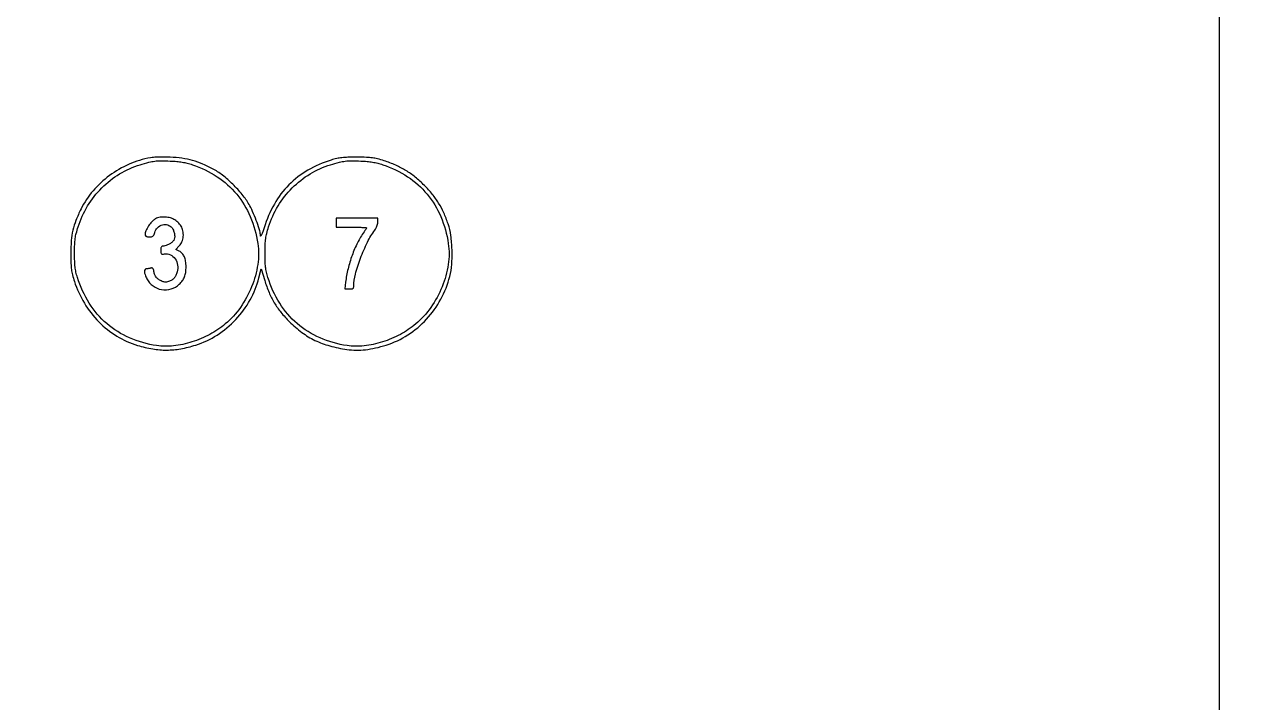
# Model space of a CAD drawing. Extents: x 0 to 1066, y 0 to 761.
# Drawn here: x 297.9 to 380.2, y 461.6 to 507.1 of the extents above; entities that cross this region are included whole.
import ezdxf

# ---------------------------------------------------------------- set-up
doc = ezdxf.new("R2010")
doc.units = 0
doc.header["$MEASUREMENT"] = 0

msp = doc.modelspace()

# ---------------------------------------------------------------- linework, layer by layer
for points in [[(183.390323, 95.266879, 0.000001), (192.989143, 95.254457, 0.000118)], [(352.558836, 95.240684, -0.000004), (375.624384, 95.211821, -0.198594)], [(479.458836, 95.240684, -0.000004), (502.524384, 95.211821, -0.198594)], [(733.258836, 95.240684, -0.000004), (756.324384, 95.211821, -0.198594)], [(289.192229, 95.24091, -0.000004), (312.172908, 95.212432, -0.198597)], [(393.551703, 95.267421, -0.000028), (416.092229, 95.24091, -0.000004), (439.072908, 95.212432, -0.198597)], [(542.992229, 95.24091, -0.000004), (565.972908, 95.212432, -0.198597)], [(606.442229, 95.24091, -0.000004), (629.422908, 95.212432, -0.198597)], [(669.892229, 95.24091, -0.000004), (692.872908, 95.212432, -0.198597)]]:
    msp.add_lwpolyline(points, format="xyb")
for points in [[(409.06215, 749.15415), (40.8618, 749.132981), (40.8618, 380.65769), (40.8618, 12.1824), (501.2973, 12.1824), (961.7328, 12.1824), (961.7328, 380.646631), (961.7328, 749.110861), (961.41555, 749.1633, 0.040886), (961.153339, 749.184871, 0.000002), (934.190609, 749.194398, 0.000089), (904.448031, 749.199508, 0.000054), (869.1804, 749.195529, -0.000029), (813.61687, 749.186499, -0.000004), (696.10453, 749.175037, -0.000004), (556.774728, 749.163736, -0.000004)], [(306.316582, 498.127966, 0.057817), (304.881327, 497.689165, 0.056042), (303.568276, 496.930063, 0.056606), (302.468198, 495.906803, 0.061495), (301.660659, 494.689255, 0.021294), (301.317786, 493.921912, 0.038208), (301.113166, 493.263365, 0.037313), (301.008295, 492.57081, 0.019291), (300.975781, 491.6952, 0.006227), (300.985061, 491.028385, 0.025179), (301.016219, 490.62305, 0.032242), (301.08395, 490.273744, 0.015316), (301.213556, 489.834, 0.055782), (301.884667, 488.365615, 0.059669), (302.851478, 487.118189, 0.061157), (304.06164, 486.159238, 0.064098), (305.449351, 485.539663, 0.031011), (306.474124, 485.299834, 0.043229), (307.41225, 485.22322, 0.043495), (308.345161, 485.309152, 0.031942), (309.353999, 485.558866, 0.066229), (310.789202, 486.232389, 0.061189), (312.041684, 487.273007, 0.061161), (313.005554, 488.586317, 0.06605), (313.592909, 490.060912), (313.746212, 490.668525), (313.98016, 489.900033, 0.026064), (314.273028, 489.091773, 0.034862), (314.625795, 488.396343, 0.034991), (315.070643, 487.758631, 0.026553), (315.640782, 487.124282, 0.037599), (316.475987, 486.405819, 0.04653), (317.354475, 485.876544, 0.044958), (318.340589, 485.506049, 0.031743), (319.499811, 485.263721, 0.033626), (320.107102, 485.217854, 0.03), (320.738971, 485.250629, 0.027755), (321.408387, 485.36368, 0.020931), (322.128599, 485.558866, 0.066132), (323.585107, 486.242042, 0.063446), (324.835683, 487.289791, 0.062751), (325.794848, 488.629476, 0.062135), (326.395599, 490.169611, 0.043741), (326.526281, 490.97747, 0.026071), (326.546571, 491.95198, 0.026137), (326.465936, 492.91455, 0.047362), (326.285541, 493.6833, 0.024337), (325.990452, 494.435595, 0.032442), (325.646806, 495.084025, 0.032696), (325.224492, 495.678636, 0.025334), (324.692602, 496.268705, 0.025735), (324.07281, 496.829076, 0.03365), (323.449613, 497.270565, 0.033553), (322.771353, 497.625404, 0.02536), (321.985705, 497.92491, 0.015424), (321.553281, 498.050502, 0.030552), (321.2027, 498.118191, 0.024574), (320.800584, 498.150633, 0.006848), (320.1687, 498.161802, 0.006846), (319.561441, 498.155903, 0.021658), (319.155721, 498.128795, 0.028036), (318.813756, 498.071473, 0.019357), (318.4344, 497.970212, 0.056179), (316.874171, 497.288757, 0.066788), (315.602988, 496.307449, 0.066261), (314.628, 495.018718, 0.05408), (313.942377, 493.4295, -0.007981), (313.851521, 493.150865, -0.020615), (313.774579, 492.953889, -0.062575), (313.725413, 492.871607, -0.701681), (313.701007, 492.8796, 0.06332), (313.646776, 493.222035, 0.014867), (313.467605, 493.775146, 0.015744), (313.23207, 494.374424, 0.020072), (312.975923, 494.91, 0.046162), (312.546981, 495.566843, 0.027666), (311.927727, 496.264287, 0.027591), (311.230803, 496.893302, 0.043696), (310.563542, 497.341738, 0.024909), (309.841362, 497.694677, 0.032466), (309.147915, 497.939866, 0.032742), (308.433367, 498.091785, 0.026036), (307.6479, 498.164225, 0.008506), (307.262227, 498.173056, 0.008278), (306.872953, 498.168901, 0.00821), (306.531097, 498.15397, 0.030292)], [(309.128595, 497.660674, -0.063515), (310.793694, 496.850264, -0.07465), (312.101462, 495.682652, -0.074176), (313.014669, 494.175829, -0.061662), (313.521524, 492.369785, -0.076508), (313.518325, 490.967243, -0.05739), (313.106395, 489.476833, -0.056181), (312.35268, 488.085796, -0.065487), (311.340166, 486.975982, -0.052405), (310.30493, 486.274237, -0.046446), (309.104349, 485.769224, -0.047747), (307.869862, 485.506198, -0.065344), (306.734838, 485.524358, -0.065741), (304.919443, 486.042051, -0.075282), (303.391262, 486.998798, -0.075155), (302.212921, 488.366613, -0.065223), (301.42182, 490.0878, -0.018921), (301.321893, 490.45935, -0.026957), (301.263753, 490.796042, -0.021914), (301.235188, 491.185206, -0.008006), (301.227766, 491.7375, -0.008095), (301.238595, 492.314492, -0.024999), (301.271671, 492.702958, -0.029138), (301.34018, 493.053159, -0.014485), (301.465395, 493.487926, -0.059326), (302.104693, 494.889659, -0.059369), (303.05513, 496.101702, -0.060066), (304.252256, 497.044685, -0.06352), (305.6175, 497.654925, -0.009142), (306.216982, 497.824189, -0.033182), (306.605633, 497.899163, -0.032443), (307.005093, 497.922904, -0.008462), (307.648095, 497.908485, -0.012323), (308.078284, 497.88092, -0.019305), (308.445996, 497.833878, -0.020981), (308.785364, 497.762324, -0.019086)], [(321.903195, 497.660674, -0.063515), (323.568294, 496.850264, -0.07465), (324.876062, 495.682652, -0.074176), (325.789269, 494.175829, -0.061662), (326.296124, 492.369785, -0.076508), (326.292925, 490.967243, -0.05739), (325.880995, 489.476833, -0.056181), (325.12728, 488.085796, -0.065487), (324.114766, 486.975982, -0.052405), (323.07953, 486.274237, -0.046446), (321.878949, 485.769224, -0.047747), (320.644462, 485.506198, -0.065344), (319.509438, 485.524358, -0.065741), (317.694043, 486.042051, -0.075282), (316.165862, 486.998798, -0.075155), (314.987521, 488.366613, -0.065223), (314.19642, 490.0878, -0.018921), (314.096493, 490.45935, -0.026957), (314.038353, 490.796042, -0.021914), (314.009788, 491.185206, -0.008006), (314.002366, 491.7375, -0.008095), (314.013195, 492.314492, -0.024999), (314.046271, 492.702958, -0.029138), (314.11478, 493.053159, -0.014485), (314.239995, 493.487926, -0.059326), (314.879293, 494.889659, -0.059369), (315.82973, 496.101702, -0.060066), (317.026856, 497.044685, -0.06352), (318.3921, 497.654925, -0.009142), (318.991582, 497.824189, -0.033182), (319.380233, 497.899163, -0.032443), (319.779693, 497.922904, -0.008462), (320.422695, 497.908485, -0.012323), (320.852884, 497.88092, -0.019305), (321.220596, 497.833878, -0.020981), (321.559964, 497.762324, -0.019086)], [(306.475199, 493.893723, 0.057463), (306.235243, 493.628522, 0.049939), (306.048653, 493.303291, 0.055047), (305.954365, 493.010043, 0.30755), (306.014716, 492.865541, 0.073841), (306.071593, 492.839386, 0.031679), (306.153367, 492.821078, 0.030481), (306.244506, 492.812303, 0.035193), (306.331711, 492.815384, 0.070821), (306.433202, 492.840984, 0.106957), (306.50808, 492.892386, 0.089021), (306.563875, 492.977821, 0.037291), (306.608098, 493.108459, -0.132529), (306.793351, 493.435505, -0.133578), (307.117448, 493.623794, -0.140791), (307.478984, 493.616917, -0.152546), (307.76866, 493.418091, -0.080659), (307.874817, 493.226308, -0.053449), (307.934212, 492.981244, -0.055098), (307.939177, 492.743737, -0.130177), (307.879255, 492.578596, -0.076364), (307.757371, 492.450208, -0.037468), (307.568862, 492.325609, -0.037416), (307.367286, 492.232098, -0.090132), (307.206076, 492.2028, 0.062435), (307.105451, 492.190186, 0.182247), (307.049029, 492.150756, 0.126553), (307.020738, 492.0729, 0.024197), (307.0134, 491.921352, 0.019706), (307.020082, 491.751878, 0.183578), (307.050833, 491.686883, 0.205326), (307.115039, 491.662662, 0.025365), (307.267359, 491.677178, -0.152394), (307.653764, 491.616114, -0.124625), (307.973249, 491.343077, -0.114031), (308.143107, 490.928173, -0.113633), (308.114039, 490.480241, -0.033373), (308.017669, 490.222506, -0.075826), (307.904706, 490.048536, -0.082255), (307.751332, 489.924663, -0.044986), (307.530571, 489.82466, -0.038306), (307.396874, 489.789257, -0.06594), (307.282028, 489.783442, -0.064364), (307.167732, 489.807762, -0.034776), (307.035438, 489.864903, -0.033513), (306.831243, 489.988487, -0.075999), (306.701106, 490.112911, -0.076763), (306.61485, 490.269717, -0.034742), (306.549836, 490.495619, 0.025693), (306.515163, 490.624842, 0.090398), (306.474528, 490.700328, 0.165754), (306.424715, 490.732126, 0.152677), (306.363948, 490.728269, -0.033018), (306.304146, 490.709744, -0.017093), (306.227441, 490.694179, -0.016919), (306.147198, 490.68351, -0.024592), (306.075881, 490.68, 0.220784), (305.962831, 490.627523, 0.181123), (305.917571, 490.500884, 0.085943), (305.957711, 490.288254, 0.028433), (306.086213, 489.996511, 0.118302), (306.490513, 489.523514, 0.116872), (307.067202, 489.282852, 0.115376), (307.696589, 489.325134, 0.113122), (308.247125, 489.64189, 0.047025), (308.463793, 489.884279, 0.065857), (308.603873, 490.138323, 0.060424), (308.680576, 490.436606, 0.03276), (308.7054, 490.815082, 0.037777), (308.677472, 491.184205, 0.065794), (308.592039, 491.478606, 0.079152), (308.448009, 491.702421, 0.087628), (308.245908, 491.861291), (308.025782, 491.9791), (308.250729, 492.213895, 0.095246), (308.432376, 492.494769, 0.073209), (308.518661, 492.850462, 0.072654), (308.499044, 493.218687, 0.090856), (308.372483, 493.536023, 0.061386), (308.155284, 493.802795, 0.070431), (307.888838, 493.994718, 0.068185), (307.572142, 494.109402, 0.052689), (307.206694, 494.148284, 0.022331), (306.961895, 494.137521, 0.061653), (306.793453, 494.101312, 0.066765), (306.646626, 494.027056, 0.029753)], [(318.7728, 493.7679), (318.7728, 493.4718), (319.788, 493.4718, -0.004652), (320.17727, 493.468178, -0.007747), (320.504985, 493.456998, -0.002395), (320.783973, 493.44181, -0.396985), (320.8032, 493.42141, -0.121588), (320.795695, 493.391004, -0.010283), (320.756407, 493.319857, -0.013167), (320.704917, 493.236144, -0.009804), (320.643905, 493.14646, 0.037602), (320.208865, 492.423681, 0.029047), (319.843392, 491.579495, 0.028385), (319.569757, 490.674881, 0.030925), (319.409721, 489.77055), (319.359172, 489.3264), (319.658186, 489.3264, 0.021374), (319.821107, 489.333368, 0.120956), (319.902832, 489.361016, 0.186893), (319.943888, 489.41682, 0.066292), (319.9572, 489.516782, -0.065826), (320.062379, 490.312235, -0.02417), (320.410211, 491.393415, -0.024484), (320.875663, 492.4686, -0.04699), (321.367513, 493.268285, 0.041168), (321.443458, 493.388605, 0.031), (321.507096, 493.531582, 0.03167), (321.55053, 493.675311, 0.057601), (321.5646, 493.797035), (321.5646, 494.064), (320.1687, 494.064), (318.7728, 494.064)]]:
    msp.add_lwpolyline(points, format="xyb", close=True)
msp.add_lwpolyline([(364.774037, 553.621703), (364.729758, 543.300852), (364.685479, 532.98), (371.33914, 532.98), (377.9928, 532.98), (377.9928, 495.03793), (377.9928, 457.095859)])

doc.saveas('drawing.dxf')
